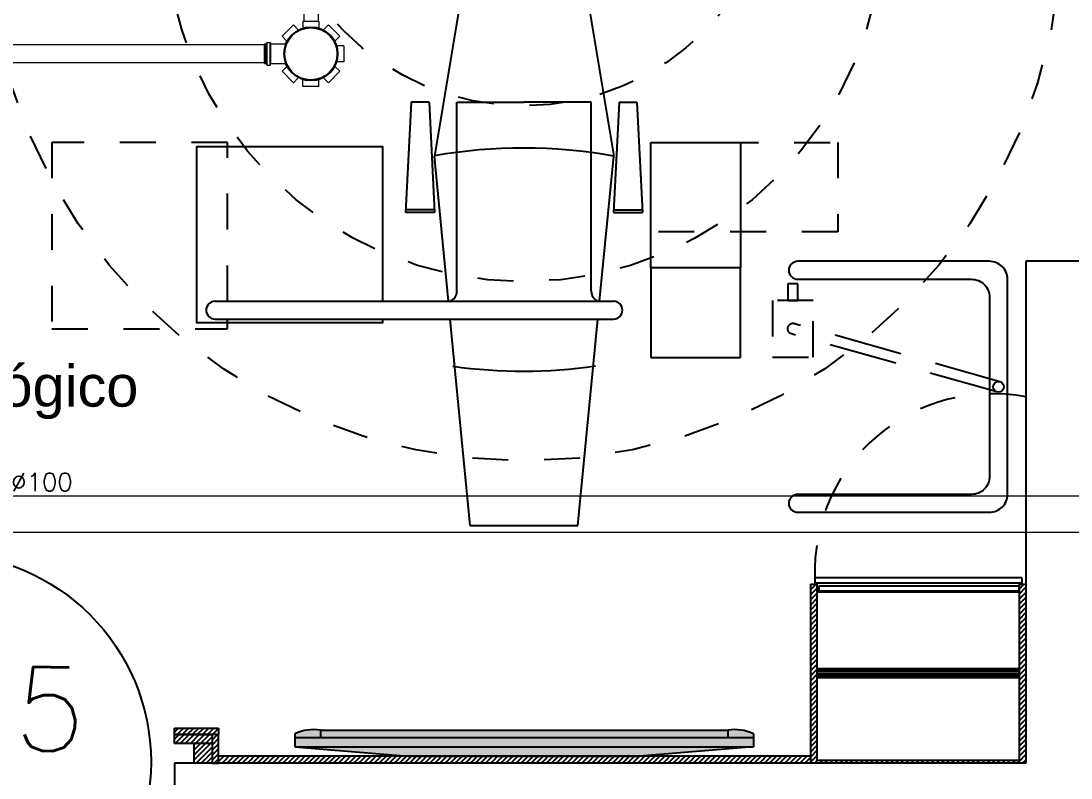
# Model space of a CAD drawing. Header units: millimetres. Extents: x 1573 to 2177, y 1587 to 1932.
# Drawn here: x 1783.253 to 1786.182, y 1906.45 to 1908.562 of the extents above; entities that cross this region are included whole.
import ezdxf
from ezdxf.enums import TextEntityAlignment as Align

# ---------------------------------------------------------------- set-up
doc = ezdxf.new("R2010")
doc.units = ezdxf.units.MM
doc.header["$LTSCALE"] = 0.03
doc.linetypes.add('HIDDEN', pattern=[9.525, 6.35, -3.175])
doc.linetypes.add('HIDDEN2', pattern=[0.1875, 0.125, -0.0625])
for name, color, linetype in [('-HIDRO', 8, 'Continuous'), ('A-PEN-C', 4, 'Continuous'), ('Texto-Tubos', 7, 'Continuous'), ('Tinterno', 9, 'Continuous')]:
    doc.layers.add(name, color=color, linetype=linetype)
doc.layers.add('TigreCad', color=2, linetype='Continuous', lineweight=13)
doc.styles.add('ARIAL', font='arial.ttf')
doc.styles.add('ROMANS', font='romans.shx', dxfattribs={"height": 0.1})
doc.styles.add('TCTUBOS-TXT', font='txt.shx')

# ---------------------------------------------------------------- blocks, each defined once
blk = doc.blocks.new('27150012p')
at = {"layer": 'TigreCad'}
for p, q in [((-22.5, 91.5), (-22.5, 72.1)), ((-22.5, 91.5), (22.5, 91.5)), ((22.5, 91.5), (22.5, 72.1)), ((-80.6, 48.8), (-48.8, 80.6)), ((-48.8, 80.6), (-35.1, 66.9)), ((48.8, 80.6), (35.1, 66.9)), ((48.8, 80.6), (80.6, 48.8)), ((-80.6, 48.8), (-66.9, 35.1)), ((80.6, 48.8), (66.9, 35.1)), ((112.7, 30.9), (112.4, 28.3)), ((122.4, 31.8), (113.7, 31.8)), ((113.7, 30.8), (113.7, -30.8)), ((122.4, 30.8), (122.4, -30.8)), ((123.4, 31.1), (124.2, 28.1)), ((-91.5, -22.5), (-91.5, 22.5)), ((-91.5, 22.5), (-72.1, 22.5)), ((111.4, 27.4), (70.4, 27.4)), ((129.5, 27.4), (125.1, 27.4)), ((129.5, 27.4), (129.5, -27.4)), ((-91.5, -22.5), (-72.1, -22.5)), ((111.4, -27.4), (70.4, -27.4)), ((112.7, -30.9), (112.4, -28.3)), ((123.4, -31.1), (124.2, -28.1)), ((129.5, -27.4), (125.1, -27.4)), ((-80.6, -48.8), (-66.9, -35.1)), ((-48.8, -80.6), (-80.6, -48.8)), ((80.6, -48.8), (48.8, -80.6)), ((80.6, -48.8), (66.9, -35.1)), ((122.4, -31.8), (113.7, -31.8)), ((-48.8, -80.6), (-35.1, -66.9)), ((-22.5, -91.5), (-22.5, -72.1)), ((22.5, -91.5), (22.5, -72.1)), ((48.8, -80.6), (35.1, -66.9)), ((22.5, -91.5), (-22.5, -91.5))]:
    blk.add_line(p, q, dxfattribs=at)
blk.add_circle((0, 0), 75.5, dxfattribs=at)
for centre, start, end in [((113.7, 30.8), 90, 175), ((122.4, 30.8), 15, 90), ((111.4, 28.4), 270, 355), ((125.1, 28.4), 195, 270), ((111.4, -28.4), 5, 90), ((125.1, -28.4), 90, 165), ((113.7, -30.8), 185, 270), ((122.4, -30.8), 270, 345)]:
    blk.add_arc(centre, 1, start, end, dxfattribs=at)
at = {"layer": 'Tinterno'}
for p, q in [((112.4, 27.4), (112.4, -27.4)), ((124.4, 27.4), (124.4, -27.4))]:
    blk.add_line(p, q, dxfattribs=at)
blk.add_circle((0, 0), 73.5, dxfattribs=at)

msp = doc.modelspace()

# ---------------------------------------------------------------- hatches: boundary and pattern name
at = {"layer": '-HIDRO'}
h = msp.add_hatch(color=256, dxfattribs=at)
h.paths.add_polyline_path([(1784.9795, 1906.5115), (1784.3331, 1906.5115), (1784.0164, 1906.5377), (1785.2962, 1906.5377)])
h.paths.add_polyline_path([(1784.0879, 1906.5638), (1784.0164, 1906.5638), (1784.0164, 1906.574, -0.139997), (1784.0879, 1906.5843)])
h.paths.add_polyline_path([(1785.2247, 1906.5638), (1784.0879, 1906.5638), (1784.0879, 1906.5843), (1785.2247, 1906.5843)])
h.paths.add_polyline_path([(1785.2962, 1906.574), (1785.2962, 1906.5638), (1785.2247, 1906.5638), (1785.2247, 1906.5843, -0.139997)])
h.paths.add_polyline_path([(1785.2962, 1906.5377), (1784.0164, 1906.5377), (1784.0164, 1906.5638), (1785.2962, 1906.5638)])

# ---------------------------------------------------------------- linework, layer by layer
for p, q in [((1784.4813, 1908.6352), (1784.4063, 1908.1851)), ((1784.8313, 1908.6352), (1784.9063, 1908.1851)), ((1784.3413, 1908.3352), (1784.3259, 1908.0277)), ((1784.3913, 1908.3352), (1784.3413, 1908.3352)), ((1784.3913, 1908.3352), (1784.4067, 1908.0277)), ((1784.4689, 1907.8084), (1784.4689, 1908.3352)), ((1784.4689, 1908.3352), (1784.6563, 1908.3352)), ((1784.8437, 1908.3352), (1784.6563, 1908.3352)), ((1784.8437, 1907.8084), (1784.8437, 1908.3352)), ((1784.9213, 1908.3352), (1784.9059, 1908.0277)), ((1784.9213, 1908.3352), (1784.9713, 1908.3352)), ((1784.9713, 1908.3352), (1784.9867, 1908.0277)), ((1785.01, 1907.8735), (1785.01, 1908.2235)), ((1785.01, 1908.2235), (1785.26, 1908.2235)), ((1785.26, 1908.2235), (1785.26, 1907.8735)), ((1784.4456, 1907.7804), (1784.4063, 1908.1851)), ((1784.867, 1907.7804), (1784.9063, 1908.1851)), ((1784.4067, 1908.0277), (1784.3259, 1908.0277)), ((1784.4063, 1908.0351), (1784.3263, 1908.0351)), ((1784.9059, 1908.0277), (1784.9867, 1908.0277)), ((1784.9063, 1908.0351), (1784.9863, 1908.0351)), ((1785.01, 1907.8735), (1785.01, 1907.6235)), ((1785.26, 1907.8735), (1785.01, 1907.8735)), ((1785.26, 1907.6235), (1785.26, 1907.8735)), ((1786.2063, 1907.8916), (1786.0563, 1907.8916)), ((1786.0563, 1907.8916), (1786.0563, 1906.4915)), ((1783.7943, 1907.7804), (1784.9059, 1907.7804)), ((1783.7943, 1907.7304), (1784.9059, 1907.7304)), ((1784.5063, 1907.1551), (1784.4504, 1907.7304)), ((1784.8063, 1907.1551), (1784.8621, 1907.7304)), ((1785.01, 1907.6235), (1785.26, 1907.6235)), ((1784.5063, 1907.1551), (1784.8063, 1907.1551)), ((1785.4677, 1907.0085), (1785.4677, 1906.9935)), ((1786.0447, 1907.0085), (1785.4677, 1907.0085)), ((1786.0447, 1907.0085), (1786.0447, 1906.9935)), ((1785.4563, 1906.4915), (1785.4563, 1906.9915)), ((1785.4563, 1906.9904), (1785.4573, 1906.9915)), ((1785.4563, 1906.9763), (1785.4715, 1906.9915)), ((1785.4563, 1906.9915), (1785.4743, 1906.9915)), ((1785.4563, 1906.9622), (1785.4743, 1906.9802)), ((1785.4563, 1906.948), (1785.4743, 1906.966)), ((1786.0447, 1906.9935), (1785.4677, 1906.9935)), ((1785.4743, 1906.5005), (1785.4743, 1906.9915)), ((1785.4743, 1906.9695), (1786.0383, 1906.9695)), ((1785.4793, 1906.9865), (1786.0367, 1906.9865)), ((1785.4793, 1906.9715), (1785.4793, 1906.9865)), ((1786.0367, 1906.9715), (1785.4793, 1906.9715)), ((1786.0367, 1906.9865), (1786.0367, 1906.9715)), ((1786.0383, 1906.9785), (1786.0513, 1906.9915)), ((1786.0383, 1906.5005), (1786.0383, 1906.9915)), ((1786.0383, 1906.9915), (1786.0563, 1906.9915)), ((1786.0383, 1906.9644), (1786.0563, 1906.9823)), ((1786.0383, 1906.9502), (1786.0563, 1906.9682)), ((1786.0563, 1906.9915), (1786.0563, 1906.4915)), ((1785.4563, 1906.9339), (1785.4743, 1906.9519)), ((1785.4563, 1906.9197), (1785.4743, 1906.9377)), ((1786.0383, 1906.9361), (1786.0563, 1906.9541)), ((1786.0383, 1906.9219), (1786.0563, 1906.9399)), ((1785.4563, 1906.9056), (1785.4743, 1906.9236)), ((1785.4563, 1906.8915), (1785.4743, 1906.9095)), ((1786.0383, 1906.9078), (1786.0563, 1906.9258)), ((1786.0383, 1906.8936), (1786.0563, 1906.9116)), ((1785.4563, 1906.8773), (1785.4743, 1906.8953)), ((1785.4563, 1906.8632), (1785.4743, 1906.8812)), ((1786.0383, 1906.8795), (1786.0563, 1906.8975)), ((1786.0383, 1906.8654), (1786.0563, 1906.8833)), ((1785.4563, 1906.849), (1785.4743, 1906.867)), ((1785.4563, 1906.8349), (1785.4743, 1906.8529)), ((1786.0383, 1906.8512), (1786.0563, 1906.8692)), ((1786.0383, 1906.8371), (1786.0563, 1906.8551)), ((1785.4563, 1906.8207), (1785.4743, 1906.8387)), ((1785.4563, 1906.8066), (1785.4743, 1906.8246)), ((1786.0383, 1906.8229), (1786.0563, 1906.8409)), ((1786.0383, 1906.8088), (1786.0563, 1906.8268)), ((1785.4563, 1906.7925), (1785.4743, 1906.8105)), ((1785.4563, 1906.7783), (1785.4743, 1906.7963)), ((1786.0383, 1906.7946), (1786.0563, 1906.8126)), ((1786.0383, 1906.7805), (1786.0563, 1906.7985)), ((1785.4563, 1906.7642), (1785.4743, 1906.7822)), ((1785.4563, 1906.75), (1785.4743, 1906.768)), ((1786.0383, 1906.7664), (1786.0563, 1906.7843)), ((1786.0383, 1906.7522), (1786.0563, 1906.7702)), ((1785.4563, 1906.7359), (1785.4743, 1906.7539)), ((1785.4563, 1906.7217), (1785.4743, 1906.7397)), ((1785.4742, 1906.7555), (1786.0383, 1906.7555)), ((1785.4742, 1906.7538), (1786.0383, 1906.7538)), ((1785.4743, 1906.7555), (1786.0383, 1906.7555)), ((1785.4743, 1906.7493), (1786.0383, 1906.7493)), ((1785.4743, 1906.743), (1786.0383, 1906.743)), ((1785.4743, 1906.7368), (1786.0383, 1906.7368)), ((1785.4743, 1906.7322), (1786.0383, 1906.7322)), ((1785.4743, 1906.7305), (1786.0383, 1906.7305)), ((1785.4743, 1906.7305), (1786.0383, 1906.7305)), ((1786.0383, 1906.7381), (1786.0563, 1906.7561)), ((1786.0383, 1906.7239), (1786.0563, 1906.7419)), ((1785.4563, 1906.7076), (1785.4743, 1906.7256)), ((1785.4563, 1906.6935), (1785.4743, 1906.7115)), ((1786.0383, 1906.7098), (1786.0563, 1906.7278)), ((1786.0383, 1906.6956), (1786.0563, 1906.7136)), ((1785.4563, 1906.6793), (1785.4743, 1906.6973)), ((1785.4563, 1906.6652), (1785.4743, 1906.6832)), ((1786.0383, 1906.6815), (1786.0563, 1906.6995)), ((1786.0383, 1906.6673), (1786.0563, 1906.6853)), ((1785.4563, 1906.651), (1785.4743, 1906.669)), ((1785.4563, 1906.6369), (1785.4743, 1906.6549)), ((1786.0383, 1906.6532), (1786.0563, 1906.6712)), ((1786.0383, 1906.6391), (1786.0563, 1906.6571)), ((1786.0383, 1906.6249), (1786.0563, 1906.6429)), ((1785.4563, 1906.6227), (1785.4743, 1906.6407)), ((1785.4563, 1906.6086), (1785.4743, 1906.6266)), ((1786.0383, 1906.6108), (1786.0563, 1906.6288)), ((1786.0383, 1906.5966), (1786.0563, 1906.6146)), ((1783.6812, 1906.5787), (1783.692, 1906.5895)), ((1783.6812, 1906.5895), (1783.8042, 1906.5895)), ((1783.6812, 1906.5715), (1783.6812, 1906.5895)), ((1783.6882, 1906.5715), (1783.7062, 1906.5895)), ((1783.7023, 1906.5715), (1783.7203, 1906.5895)), ((1783.7165, 1906.5715), (1783.7345, 1906.5895)), ((1783.7306, 1906.5715), (1783.7486, 1906.5895)), ((1783.7447, 1906.5715), (1783.7628, 1906.5895)), ((1783.7589, 1906.5715), (1783.7769, 1906.5895)), ((1783.773, 1906.5715), (1783.791, 1906.5895)), ((1783.7872, 1906.5715), (1783.8042, 1906.5885)), ((1783.8042, 1906.5895), (1783.8042, 1906.5715)), ((1784.0879, 1906.5843), (1785.2247, 1906.5843)), ((1784.0879, 1906.5843), (1784.0879, 1906.5638)), ((1785.2247, 1906.5843), (1785.2247, 1906.5638)), ((1785.4563, 1906.5945), (1785.4743, 1906.6125)), ((1785.4563, 1906.5803), (1785.4743, 1906.5983)), ((1785.4563, 1906.5662), (1785.4743, 1906.5842)), ((1786.0383, 1906.5825), (1786.0563, 1906.6005)), ((1786.0383, 1906.5683), (1786.0563, 1906.5863)), ((1783.6812, 1906.5465), (1783.6812, 1906.5715)), ((1783.6812, 1906.5715), (1783.7862, 1906.5715)), ((1783.8042, 1906.5715), (1783.6812, 1906.5715)), ((1783.7862, 1906.5705), (1783.7872, 1906.5715)), ((1783.7862, 1906.5564), (1783.8013, 1906.5715)), ((1783.7862, 1906.5715), (1783.7862, 1906.4915)), ((1783.8042, 1906.5715), (1783.7862, 1906.5715)), ((1783.7862, 1906.5715), (1783.7862, 1906.4915)), ((1783.7862, 1906.5423), (1783.8042, 1906.5603)), ((1783.8013, 1906.5715), (1783.8042, 1906.5744)), ((1783.8042, 1906.4915), (1783.8042, 1906.5715)), ((1784.0164, 1906.574), (1784.0164, 1906.5638)), ((1784.0164, 1906.5638), (1784.0164, 1906.5377)), ((1784.0164, 1906.5638), (1785.2962, 1906.5638)), ((1785.2962, 1906.574), (1785.2962, 1906.5638)), ((1785.2962, 1906.5638), (1785.2962, 1906.5377)), ((1785.4563, 1906.552), (1785.4743, 1906.57)), ((1785.4563, 1906.5379), (1785.4743, 1906.5559)), ((1786.0383, 1906.5542), (1786.0563, 1906.5722)), ((1786.0383, 1906.5401), (1786.0563, 1906.5581)), ((1783.7862, 1906.5465), (1783.6812, 1906.5465)), ((1783.7362, 1906.4915), (1783.7362, 1906.5465)), ((1783.7862, 1906.5281), (1783.8042, 1906.5461)), ((1783.7862, 1906.514), (1783.8042, 1906.532)), ((1784.0164, 1906.5377), (1785.2962, 1906.5377)), ((1784.0164, 1906.5377), (1784.3331, 1906.5115)), ((1785.2962, 1906.5377), (1784.9795, 1906.5115)), ((1785.4563, 1906.5237), (1785.4743, 1906.5417)), ((1785.4563, 1906.5096), (1785.4743, 1906.5276)), ((1786.0383, 1906.5259), (1786.0563, 1906.5439)), ((1786.0383, 1906.5118), (1786.0563, 1906.5298)), ((1783.7862, 1906.4998), (1783.8042, 1906.5178)), ((1783.792, 1906.4915), (1783.8042, 1906.5037)), ((1783.8042, 1906.5111), (1783.8046, 1906.5115)), ((1785.4563, 1906.5115), (1783.8042, 1906.5115)), ((1783.8042, 1906.4969), (1783.8088, 1906.5015)), ((1783.8088, 1906.5015), (1783.8188, 1906.5115)), ((1783.8129, 1906.4915), (1783.8229, 1906.5015)), ((1783.8229, 1906.5015), (1783.8329, 1906.5115)), ((1783.827, 1906.4915), (1783.837, 1906.5015)), ((1783.837, 1906.5015), (1783.847, 1906.5115)), ((1783.8412, 1906.4915), (1783.8512, 1906.5015)), ((1783.8512, 1906.5015), (1783.8612, 1906.5115)), ((1783.8553, 1906.4915), (1783.8653, 1906.5015)), ((1783.8653, 1906.5015), (1783.8753, 1906.5115)), ((1783.8695, 1906.4915), (1783.8795, 1906.5015)), ((1783.8795, 1906.5015), (1783.8895, 1906.5115)), ((1783.8836, 1906.4915), (1783.8936, 1906.5015)), ((1783.8936, 1906.5015), (1783.9036, 1906.5115)), ((1783.8978, 1906.4915), (1783.9078, 1906.5015)), ((1783.9078, 1906.5015), (1783.9178, 1906.5115)), ((1783.9119, 1906.4915), (1783.9219, 1906.5015)), ((1783.9219, 1906.5015), (1783.9319, 1906.5115)), ((1783.926, 1906.4915), (1783.936, 1906.5015)), ((1783.936, 1906.5015), (1783.946, 1906.5115)), ((1783.9402, 1906.4915), (1783.9502, 1906.5015)), ((1783.9502, 1906.5015), (1783.9602, 1906.5115)), ((1783.9543, 1906.4915), (1783.9643, 1906.5015)), ((1783.9643, 1906.5015), (1783.9743, 1906.5115)), ((1783.9685, 1906.4915), (1783.9785, 1906.5015)), ((1783.9785, 1906.5015), (1783.9885, 1906.5115)), ((1783.9826, 1906.4915), (1783.9926, 1906.5015)), ((1783.9926, 1906.5015), (1784.0026, 1906.5115)), ((1783.9968, 1906.4915), (1784.0068, 1906.5015)), ((1784.0068, 1906.5015), (1784.0168, 1906.5115)), ((1784.0109, 1906.4915), (1784.0209, 1906.5015)), ((1784.0209, 1906.5015), (1784.0309, 1906.5115)), ((1784.025, 1906.4915), (1784.035, 1906.5015)), ((1784.035, 1906.5015), (1784.045, 1906.5115)), ((1784.0392, 1906.4915), (1784.0492, 1906.5015)), ((1784.0492, 1906.5015), (1784.0592, 1906.5115)), ((1784.0533, 1906.4915), (1784.0633, 1906.5015)), ((1784.0633, 1906.5015), (1784.0733, 1906.5115)), ((1784.0675, 1906.4915), (1784.0775, 1906.5015)), ((1784.0775, 1906.5015), (1784.0875, 1906.5115)), ((1784.0816, 1906.4915), (1784.0916, 1906.5015)), ((1784.0916, 1906.5015), (1784.1016, 1906.5115)), ((1784.0958, 1906.4915), (1784.1058, 1906.5015)), ((1784.1058, 1906.5015), (1784.1158, 1906.5115)), ((1784.1099, 1906.4915), (1784.1199, 1906.5015)), ((1784.1199, 1906.5015), (1784.1299, 1906.5115)), ((1784.124, 1906.4915), (1784.134, 1906.5015)), ((1784.134, 1906.5015), (1784.144, 1906.5115)), ((1784.1382, 1906.4915), (1784.1482, 1906.5015)), ((1784.1482, 1906.5015), (1784.1582, 1906.5115)), ((1784.1523, 1906.4915), (1784.1623, 1906.5015)), ((1784.1623, 1906.5015), (1784.1723, 1906.5115)), ((1784.1665, 1906.4915), (1784.1765, 1906.5015)), ((1784.1765, 1906.5015), (1784.1865, 1906.5115)), ((1784.1806, 1906.4915), (1784.1906, 1906.5015)), ((1784.1906, 1906.5015), (1784.2006, 1906.5115)), ((1784.1948, 1906.4915), (1784.2048, 1906.5015)), ((1784.2048, 1906.5015), (1784.2148, 1906.5115)), ((1784.2089, 1906.4915), (1784.2189, 1906.5015)), ((1784.2189, 1906.5015), (1784.2289, 1906.5115)), ((1784.223, 1906.4915), (1784.233, 1906.5015)), ((1784.233, 1906.5015), (1784.243, 1906.5115)), ((1784.2372, 1906.4915), (1784.2472, 1906.5015)), ((1784.2472, 1906.5015), (1784.2572, 1906.5115)), ((1784.2513, 1906.4915), (1784.2613, 1906.5015)), ((1784.2613, 1906.5015), (1784.2713, 1906.5115)), ((1784.2655, 1906.4915), (1784.2755, 1906.5015)), ((1784.2755, 1906.5015), (1784.2855, 1906.5115)), ((1784.2796, 1906.4915), (1784.2896, 1906.5015)), ((1784.2896, 1906.5015), (1784.2996, 1906.5115)), ((1784.2938, 1906.4915), (1784.3038, 1906.5015)), ((1784.3038, 1906.5015), (1784.3138, 1906.5115)), ((1784.3079, 1906.4915), (1784.3179, 1906.5015)), ((1784.3179, 1906.5015), (1784.3279, 1906.5115)), ((1784.322, 1906.4915), (1784.332, 1906.5015)), ((1784.332, 1906.5015), (1784.342, 1906.5115)), ((1784.3331, 1906.5115), (1784.9795, 1906.5115)), ((1784.3362, 1906.4915), (1784.3462, 1906.5015)), ((1784.3462, 1906.5015), (1784.3562, 1906.5115)), ((1784.3503, 1906.4915), (1784.3603, 1906.5015)), ((1784.3603, 1906.5015), (1784.3703, 1906.5115)), ((1784.3645, 1906.4915), (1784.3745, 1906.5015)), ((1784.3745, 1906.5015), (1784.3845, 1906.5115)), ((1784.3786, 1906.4915), (1784.3886, 1906.5015)), ((1784.3886, 1906.5015), (1784.3986, 1906.5115)), ((1784.3928, 1906.4915), (1784.4028, 1906.5015)), ((1784.4028, 1906.5015), (1784.4128, 1906.5115)), ((1784.4069, 1906.4915), (1784.4169, 1906.5015)), ((1784.4169, 1906.5015), (1784.4226, 1906.5072)), ((1784.4225, 1906.493), (1784.431, 1906.5015)), ((1784.4226, 1906.5072), (1784.4269, 1906.5115)), ((1784.431, 1906.5015), (1784.441, 1906.5115)), ((1784.4352, 1906.4915), (1784.4452, 1906.5015)), ((1784.4452, 1906.5015), (1784.4552, 1906.5115)), ((1784.4493, 1906.4915), (1784.4593, 1906.5015)), ((1784.4593, 1906.5015), (1784.4693, 1906.5115)), ((1784.4635, 1906.4915), (1784.4735, 1906.5015)), ((1784.4735, 1906.5015), (1784.4835, 1906.5115)), ((1784.4776, 1906.4915), (1784.4876, 1906.5015)), ((1784.4876, 1906.5015), (1784.4976, 1906.5115)), ((1784.4918, 1906.4915), (1784.5018, 1906.5015)), ((1784.5018, 1906.5015), (1784.5118, 1906.5115)), ((1784.5059, 1906.4915), (1784.5159, 1906.5015)), ((1784.5159, 1906.5015), (1784.5259, 1906.5115)), ((1784.52, 1906.4915), (1784.53, 1906.5015)), ((1784.53, 1906.5015), (1784.54, 1906.5115)), ((1784.5342, 1906.4915), (1784.5442, 1906.5015)), ((1784.5442, 1906.5015), (1784.5542, 1906.5115)), ((1784.5483, 1906.4915), (1784.5583, 1906.5015)), ((1784.5583, 1906.5015), (1784.5683, 1906.5115)), ((1784.5625, 1906.4915), (1784.5725, 1906.5015)), ((1784.5725, 1906.5015), (1784.5825, 1906.5115)), ((1784.5766, 1906.4915), (1784.5866, 1906.5015)), ((1784.5866, 1906.5015), (1784.5966, 1906.5115)), ((1784.5908, 1906.4915), (1784.6008, 1906.5015)), ((1784.6008, 1906.5015), (1784.6108, 1906.5115)), ((1784.6049, 1906.4915), (1784.6149, 1906.5015)), ((1784.6149, 1906.5015), (1784.6249, 1906.5115)), ((1784.619, 1906.4915), (1784.629, 1906.5015)), ((1784.629, 1906.5015), (1784.639, 1906.5115)), ((1784.6332, 1906.4915), (1784.6432, 1906.5015)), ((1784.6432, 1906.5015), (1784.6532, 1906.5115)), ((1784.6473, 1906.4915), (1784.6573, 1906.5015)), ((1784.6573, 1906.5015), (1784.6673, 1906.5115)), ((1784.6615, 1906.4915), (1784.6715, 1906.5015)), ((1784.6715, 1906.5015), (1784.6815, 1906.5115)), ((1784.6756, 1906.4915), (1784.6856, 1906.5015)), ((1784.6856, 1906.5015), (1784.6956, 1906.5115)), ((1784.6897, 1906.4915), (1784.6997, 1906.5015)), ((1784.6997, 1906.5015), (1784.7097, 1906.5115)), ((1784.7039, 1906.4915), (1784.7139, 1906.5015)), ((1784.7139, 1906.5015), (1784.7239, 1906.5115)), ((1784.718, 1906.4915), (1784.728, 1906.5015)), ((1784.728, 1906.5015), (1784.738, 1906.5115)), ((1784.7322, 1906.4915), (1784.7422, 1906.5015)), ((1784.7422, 1906.5015), (1784.7522, 1906.5115)), ((1784.7463, 1906.4915), (1784.7563, 1906.5015)), ((1784.7563, 1906.5015), (1784.7663, 1906.5115)), ((1784.7605, 1906.4915), (1784.7705, 1906.5015)), ((1784.7705, 1906.5015), (1784.7805, 1906.5115)), ((1784.7746, 1906.4915), (1784.7846, 1906.5015)), ((1784.7846, 1906.5015), (1784.7946, 1906.5115)), ((1784.7887, 1906.4915), (1784.7987, 1906.5015)), ((1784.7987, 1906.5015), (1784.8087, 1906.5115)), ((1784.8029, 1906.4915), (1784.8129, 1906.5015)), ((1784.8129, 1906.5015), (1784.8229, 1906.5115)), ((1784.817, 1906.4915), (1784.827, 1906.5015)), ((1784.827, 1906.5015), (1784.837, 1906.5115)), ((1784.8312, 1906.4915), (1784.8412, 1906.5015)), ((1784.8412, 1906.5015), (1784.8512, 1906.5115)), ((1784.8453, 1906.4915), (1784.8553, 1906.5015)), ((1784.8553, 1906.5015), (1784.8653, 1906.5115)), ((1784.8595, 1906.4915), (1784.8695, 1906.5015)), ((1784.8695, 1906.5015), (1784.8795, 1906.5115)), ((1784.8736, 1906.4915), (1784.8836, 1906.5015)), ((1784.8836, 1906.5015), (1784.8936, 1906.5115)), ((1784.8877, 1906.4915), (1784.8977, 1906.5015)), ((1784.8977, 1906.5015), (1784.9077, 1906.5115)), ((1784.9019, 1906.4915), (1784.9119, 1906.5015)), ((1784.9119, 1906.5015), (1784.9219, 1906.5115)), ((1784.916, 1906.4915), (1784.926, 1906.5015)), ((1784.926, 1906.5015), (1784.936, 1906.5115)), ((1784.9302, 1906.4915), (1784.9402, 1906.5015)), ((1784.9402, 1906.5015), (1784.9502, 1906.5115)), ((1784.9443, 1906.4915), (1784.9543, 1906.5015)), ((1784.9543, 1906.5015), (1784.9643, 1906.5115)), ((1784.9585, 1906.4915), (1784.9685, 1906.5015)), ((1784.9685, 1906.5015), (1784.9785, 1906.5115)), ((1784.9726, 1906.4915), (1784.9826, 1906.5015)), ((1784.9826, 1906.5015), (1784.9926, 1906.5115)), ((1784.9867, 1906.4915), (1784.9967, 1906.5015)), ((1784.9967, 1906.5015), (1785.0067, 1906.5115)), ((1785.0009, 1906.4915), (1785.0109, 1906.5015)), ((1785.0109, 1906.5015), (1785.0209, 1906.5115)), ((1785.015, 1906.4915), (1785.025, 1906.5015)), ((1785.025, 1906.5015), (1785.035, 1906.5115)), ((1785.0292, 1906.4915), (1785.0392, 1906.5015)), ((1785.0392, 1906.5015), (1785.0492, 1906.5115)), ((1785.0433, 1906.4915), (1785.0533, 1906.5015)), ((1785.0533, 1906.5015), (1785.0633, 1906.5115)), ((1785.0575, 1906.4915), (1785.0675, 1906.5015)), ((1785.0675, 1906.5015), (1785.0775, 1906.5115)), ((1785.0716, 1906.4915), (1785.0816, 1906.5015)), ((1785.0816, 1906.5015), (1785.0916, 1906.5115)), ((1785.0857, 1906.4915), (1785.0957, 1906.5015)), ((1785.0957, 1906.5015), (1785.1057, 1906.5115)), ((1785.0999, 1906.4915), (1785.1099, 1906.5015)), ((1785.1099, 1906.5015), (1785.1199, 1906.5115)), ((1785.114, 1906.4915), (1785.124, 1906.5015)), ((1785.124, 1906.5015), (1785.134, 1906.5115)), ((1785.1282, 1906.4915), (1785.1382, 1906.5015)), ((1785.1382, 1906.5015), (1785.1482, 1906.5115)), ((1785.1423, 1906.4915), (1785.1523, 1906.5015)), ((1785.1523, 1906.5015), (1785.1623, 1906.5115)), ((1785.1565, 1906.4915), (1785.1665, 1906.5015)), ((1785.1665, 1906.5015), (1785.1765, 1906.5115)), ((1785.1706, 1906.4915), (1785.1806, 1906.5015)), ((1785.1806, 1906.5015), (1785.1906, 1906.5115)), ((1785.1847, 1906.4915), (1785.1947, 1906.5015)), ((1785.1947, 1906.5015), (1785.2047, 1906.5115)), ((1785.1989, 1906.4915), (1785.2089, 1906.5015)), ((1785.2089, 1906.5015), (1785.2189, 1906.5115)), ((1785.213, 1906.4915), (1785.223, 1906.5015)), ((1785.223, 1906.5015), (1785.233, 1906.5115)), ((1785.2272, 1906.4915), (1785.2372, 1906.5015)), ((1785.2372, 1906.5015), (1785.2472, 1906.5115)), ((1785.2413, 1906.4915), (1785.2513, 1906.5015)), ((1785.2513, 1906.5015), (1785.2613, 1906.5115)), ((1785.2555, 1906.4915), (1785.2655, 1906.5015)), ((1785.2655, 1906.5015), (1785.2755, 1906.5115)), ((1785.2696, 1906.4915), (1785.2796, 1906.5015)), ((1785.2796, 1906.5015), (1785.2896, 1906.5115)), ((1785.2837, 1906.4915), (1785.2937, 1906.5015)), ((1785.2937, 1906.5015), (1785.3037, 1906.5115)), ((1785.2979, 1906.4915), (1785.3079, 1906.5015)), ((1785.3079, 1906.5015), (1785.3179, 1906.5115)), ((1785.312, 1906.4915), (1785.322, 1906.5015)), ((1785.322, 1906.5015), (1785.332, 1906.5115)), ((1785.3262, 1906.4915), (1785.3362, 1906.5015)), ((1785.3362, 1906.5015), (1785.3462, 1906.5115)), ((1785.3403, 1906.4915), (1785.3503, 1906.5015)), ((1785.3503, 1906.5015), (1785.3603, 1906.5115)), ((1785.3545, 1906.4915), (1785.3645, 1906.5015)), ((1785.3645, 1906.5015), (1785.3745, 1906.5115)), ((1785.3686, 1906.4915), (1785.3786, 1906.5015)), ((1785.3786, 1906.5015), (1785.3886, 1906.5115)), ((1785.3827, 1906.4915), (1785.3927, 1906.5015)), ((1785.3927, 1906.5015), (1785.4027, 1906.5115)), ((1785.3969, 1906.4915), (1785.4069, 1906.5015)), ((1785.4069, 1906.5015), (1785.4169, 1906.5115)), ((1785.411, 1906.4915), (1785.421, 1906.5015)), ((1785.421, 1906.5015), (1785.431, 1906.5115)), ((1785.4252, 1906.4915), (1785.4352, 1906.5015)), ((1785.4352, 1906.5015), (1785.4452, 1906.5115)), ((1785.4393, 1906.4915), (1785.4493, 1906.5015)), ((1785.4493, 1906.5015), (1785.4563, 1906.5085)), ((1785.4563, 1906.4955), (1785.4743, 1906.5135)), ((1785.4665, 1906.4915), (1785.4743, 1906.4993)), ((1785.4743, 1906.4993), (1785.4755, 1906.5005)), ((1785.4743, 1906.5005), (1786.0383, 1906.5005)), ((1785.4806, 1906.4915), (1785.4896, 1906.5005)), ((1785.4947, 1906.4915), (1785.5037, 1906.5005)), ((1785.5089, 1906.4915), (1785.5179, 1906.5005)), ((1785.523, 1906.4915), (1785.532, 1906.5005)), ((1785.5372, 1906.4915), (1785.5462, 1906.5005)), ((1785.5513, 1906.4915), (1785.5603, 1906.5005)), ((1785.5655, 1906.4915), (1785.5745, 1906.5005)), ((1785.5796, 1906.4915), (1785.5886, 1906.5005)), ((1785.5937, 1906.4915), (1785.6027, 1906.5005)), ((1785.6079, 1906.4915), (1785.6169, 1906.5005)), ((1785.622, 1906.4915), (1785.631, 1906.5005)), ((1785.6362, 1906.4915), (1785.6452, 1906.5005)), ((1785.6503, 1906.4915), (1785.6593, 1906.5005)), ((1785.6644, 1906.4915), (1785.6735, 1906.5005)), ((1785.6786, 1906.4915), (1785.6876, 1906.5005)), ((1785.6927, 1906.4915), (1785.7017, 1906.5005)), ((1785.7069, 1906.4915), (1785.7159, 1906.5005)), ((1785.721, 1906.4915), (1785.73, 1906.5005)), ((1785.7352, 1906.4915), (1785.7442, 1906.5005)), ((1785.7493, 1906.4915), (1785.7583, 1906.5005)), ((1785.7634, 1906.4915), (1785.7724, 1906.5005)), ((1785.7776, 1906.4915), (1785.7866, 1906.5005)), ((1785.7917, 1906.4915), (1785.8007, 1906.5005)), ((1785.8059, 1906.4915), (1785.8149, 1906.5005)), ((1785.82, 1906.4915), (1785.829, 1906.5005)), ((1785.8342, 1906.4915), (1785.8432, 1906.5005)), ((1785.8483, 1906.4915), (1785.8573, 1906.5005)), ((1785.8624, 1906.4915), (1785.8714, 1906.5005)), ((1785.8766, 1906.4915), (1785.8856, 1906.5005)), ((1785.8907, 1906.4915), (1785.8997, 1906.5005)), ((1785.9049, 1906.4915), (1785.9139, 1906.5005)), ((1785.919, 1906.4915), (1785.928, 1906.5005)), ((1785.9332, 1906.4915), (1785.9422, 1906.5005)), ((1785.9473, 1906.4915), (1785.9563, 1906.5005)), ((1785.9614, 1906.4915), (1785.9704, 1906.5005)), ((1785.9756, 1906.4915), (1785.9846, 1906.5005)), ((1785.9897, 1906.4915), (1785.9987, 1906.5005)), ((1786.0039, 1906.4915), (1786.0129, 1906.5005)), ((1786.018, 1906.4915), (1786.027, 1906.5005)), ((1786.0322, 1906.4915), (1786.0383, 1906.4976)), ((1786.0383, 1906.4976), (1786.0563, 1906.5156)), ((1786.0463, 1906.4915), (1786.0563, 1906.5015)), ((1786.0563, 1906.4915), (1783.6812, 1906.4915)), ((1783.6812, 1906.4915), (1783.6812, 1906.3615)), ((1783.7862, 1906.4915), (1783.8042, 1906.4915)), ((1784.421, 1906.4915), (1784.4225, 1906.493)), ((1785.4535, 1906.4915), (1785.4563, 1906.4943))]:
    msp.add_line(p, q, dxfattribs=at)
at = {"layer": '-HIDRO', "linetype": 'HIDDEN'}
for p, q in [((1785.9871, 1907.5547), (1785.4135, 1907.7164)), ((1785.9728, 1907.5284), (1785.3992, 1907.69))]:
    msp.add_line(p, q, dxfattribs=at)
at = {"layer": '-HIDRO', "ltscale": 0.2}
for p, q in [((1783.6812, 1906.5589), (1783.6938, 1906.5715)), ((1783.6829, 1906.5465), (1783.7079, 1906.5715)), ((1783.6971, 1906.5465), (1783.7221, 1906.5715)), ((1783.7112, 1906.5465), (1783.7362, 1906.5715)), ((1783.7253, 1906.5465), (1783.7503, 1906.5715)), ((1783.7395, 1906.5465), (1783.7645, 1906.5715)), ((1783.7536, 1906.5465), (1783.7786, 1906.5715)), ((1783.7678, 1906.5465), (1783.7862, 1906.5649)), ((1783.7362, 1906.5432), (1783.7395, 1906.5465)), ((1783.7362, 1906.5291), (1783.7536, 1906.5465)), ((1783.7362, 1906.5149), (1783.7678, 1906.5465)), ((1783.7362, 1906.5008), (1783.7819, 1906.5465)), ((1783.7411, 1906.4915), (1783.7862, 1906.5367)), ((1783.7819, 1906.5465), (1783.7862, 1906.5508)), ((1783.7552, 1906.4915), (1783.7862, 1906.5225)), ((1783.7693, 1906.4915), (1783.7862, 1906.5084)), ((1783.7835, 1906.4915), (1783.7862, 1906.4942))]:
    msp.add_line(p, q, dxfattribs=at)
at = {"layer": '-HIDRO', "linetype": 'HIDDEN', "ltscale": 0.5}
msp.add_lwpolyline([(1783.8289, 1907.7804), (1783.8289, 1908.2235), (1783.3389, 1908.2235), (1783.3389, 1907.7035), (1783.8289, 1907.7035), (1783.8289, 1907.7304)], dxfattribs=at)
at = {"layer": '-HIDRO'}
for points in [[(1784.2625, 1907.7804), (1784.2625, 1908.2107), (1783.7425, 1908.2107), (1783.7425, 1907.7207), (1783.7425, 1907.7207)], [(1783.7425, 1907.7207), (1784.2625, 1907.7207), (1784.2625, 1907.7304)]]:
    msp.add_lwpolyline(points, dxfattribs=at)
at = {"layer": '-HIDRO', "linetype": 'HIDDEN', "ltscale": 0.5}
for points in [[(1785.01, 1907.9735), (1785.01, 1908.2235), (1785.5313, 1908.2235), (1785.5313, 1907.9735)], [(1785.4205, 1907.8286), (1785.3922, 1907.8286), (1785.3922, 1907.782), (1785.4205, 1907.782)], [(1785.463, 1907.782), (1785.3496, 1907.782), (1785.3496, 1907.6244), (1785.463, 1907.6244)]]:
    msp.add_lwpolyline(points, close=True, dxfattribs=at)
at = {"layer": '-HIDRO'}
msp.add_lwpolyline([(1785.4199, 1907.1915), (1785.9549, 1907.1915, 0.414214), (1786.0049, 1907.2415), (1786.0049, 1907.8416, 0.414214), (1785.9549, 1907.8916), (1785.4199, 1907.8916, 0.414214), (1785.3949, 1907.8666), (1785.3949, 1907.8666, 0.414214), (1785.4199, 1907.8416), (1785.9049, 1907.8416, -0.414214), (1785.9549, 1907.7916), (1785.9549, 1907.2915, -0.414214), (1785.9049, 1907.2415), (1785.4199, 1907.2415, 0.414214), (1785.3949, 1907.2165), (1785.3949, 1907.2165, 0.414214)], format="xyb", close=True, dxfattribs=at)
at = {"layer": '-HIDRO', "linetype": 'HIDDEN', "ltscale": 0.5}
for centre, radius in [((1784.6563, 1908.8352), 1.5001), ((1784.6563, 1908.8352), 1), ((1784.6563, 1909.0352), 0.71)]:
    msp.add_circle(centre, radius, dxfattribs=at)
at = {"layer": '-HIDRO'}
msp.add_circle((1785.9799, 1907.5415), 0.015, dxfattribs=at)
for centre, radius, start, end in [((1784.6539, 1906.7862), 1.4215, 79.7731, 100.0353), ((1784.4389, 1907.8084), 0.03, 291.0587, 0), ((1784.8737, 1907.8084), 0.03, 180, 248.9413), ((1783.7943, 1907.7554), 0.025, 90, 270), ((1784.9059, 1907.7554), 0.025, 270, 90), ((1784.6539, 1909.0069), 1.4215, 262.0475, 278.1485), ((1784.07, 1906.4539), 0.1316, 82.1878, 114.0655), ((1785.2426, 1906.4539), 0.1316, 65.9345, 97.8122)]:
    msp.add_arc(centre, radius, start, end, dxfattribs=at)
at = {"layer": '-HIDRO', "linetype": 'HIDDEN'}
msp.add_arc((1785.4063, 1907.7032), 0.015, 61.4227, 241.4227, dxfattribs=at)
at = {"layer": '-HIDRO', "linetype": 'HIDDEN2', "ltscale": 0.5}
msp.add_arc((1785.9621, 1907.0276), 0.4947, 79.0227, 182.2037, dxfattribs=at)
at = {"layer": 'A-PEN-C'}
msp.add_circle((1783.0351, 1906.495), 0.5804, dxfattribs=at)
at = {"layer": 'TigreCad', "ltscale": 100}
for p, q in [((1784.0416, 1908.6197), (1784.0416, 1908.5619)), ((1784.0816, 1908.6197), (1784.0816, 1908.5619)), ((1783.9321, 1908.4958), (1781.2157, 1908.4958)), ((1783.9321, 1908.4451), (1781.2157, 1908.4451)), ((1780.4662, 1907.2378), (1786.2093, 1907.2378)), ((1780.4662, 1907.1362), (1786.2093, 1907.1362))]:
    msp.add_line(p, q, dxfattribs=at)

# ---------------------------------------------------------------- block references
at = {"layer": 'TigreCad', "ltscale": 100, "xscale": 0.001000117618695, "yscale": 0.001000117618695, "zscale": 0.001000117618695, "rotation": 180}
msp.add_blockref('27150012p', (1784.0616, 1908.4704), dxfattribs=at)

# ---------------------------------------------------------------- texts
at = {"style": 'ARIAL'}
msp.add_text('Consultório Odontológico', height=0.115204, dxfattribs=at).set_placement((1782.6768, 1907.5439), align=Align.MIDDLE_CENTER)
at = {"layer": 'A-PEN-C', "style": 'ROMANS'}
msp.add_text('AP05', height=0.23403, rotation=358.7108, dxfattribs=at).set_placement((1783.0359, 1906.532), align=Align.CENTER)
at = {"layer": 'Texto-Tubos', "ltscale": 100, "style": 'TCTUBOS-TXT'}
msp.add_text('%%C100', height=0.05001, dxfattribs=at).set_placement((1783.3112, 1907.2508), align=Align.CENTER)

doc.saveas('drawing.dxf')
